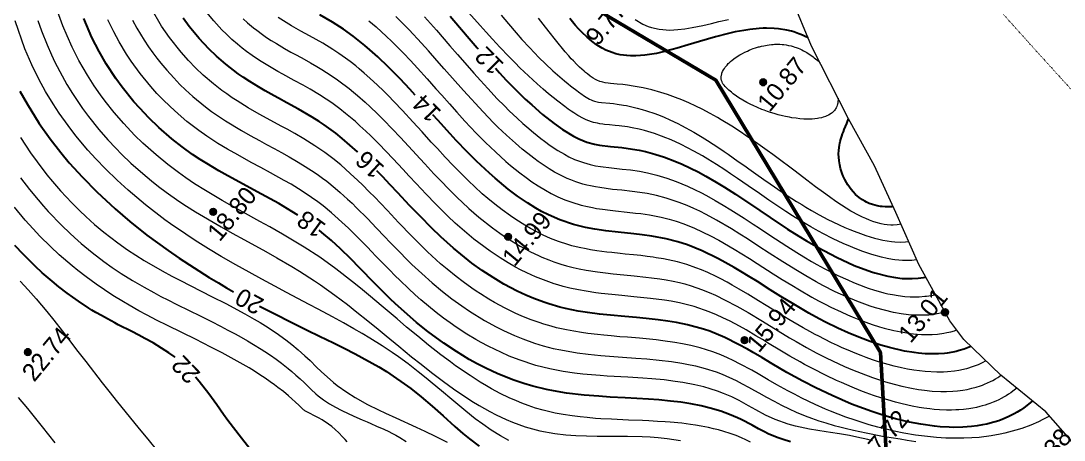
# Model space of a CAD drawing. Header units: millimetres. Extents: x -2893842 to -949497, y -1203244 to 262218.
# Drawn here: x -2009970 to -1963523, y -170964 to -152274 of the extents above; entities that cross this region are included whole.
import ezdxf

# ---------------------------------------------------------------- set-up
doc = ezdxf.new("R2010")
doc.units = ezdxf.units.MM
doc.linetypes.add('g5_366', pattern=[0.85, 0.1, -0.75])
doc.layers.get('0').update_dxf_attribs({"lineweight": 5})
for name, color, linetype in [('!!!_ Размеры', 7, 'Continuous'), ('10_Границы покрытий и угодий', 253, 'Continuous'), ('12_Рельеф', 253, 'Continuous'), ('19_Горизонтали', 253, 'Continuous'), ('61_Отметки высоты поверхности', 253, 'Continuous'), ('65_Границы', 253, 'Continuous')]:
    doc.layers.add(name, color=color, linetype=linetype)
doc.styles.add('LIKE17', font='d431.shx')
doc.styles.add('LIKE36', font='pragmai.shx')
doc.linetypes.add('g5_332', pattern='A,0.001,[18,GUGK_2005.shx,S=10,R=180,X=0,Y=0],0.5', length=0.501)

# ---------------------------------------------------------------- blocks, each defined once
blk = doc.blocks.new('g5_330')
blk.add_hatch(color=0).paths.add_polyline_path([(-0.15, 0, 1), (0.15, 0, 1)])
at = {"color": 0}
blk.add_circle((0, 0), 0.15, dxfattribs=at)
blk = doc.blocks.new('Топо_07.04.17')
at = {"layer": '10_Границы покрытий и угодий', "linetype": 'g5_366', "lineweight": 20}
blk.add_lwpolyline([(-39075, -39125), (-41204, -36173), (-43251, -33288), (-45067, -30567), (-47735, -25926), (-48663, -24000), (-49783, -21495), (-50744, -19299), (-51681, -17238), (-52427, -15708), (-53365, -13959), (-54083, -12760), (-55073, -11290), (-56132, -9893), (-57199, -8613), (-58444, -7230), (-59278, -6352), (-60297, -5317), (-61948, -3693), (-65061, -674), (-66606, 875), (-68543, 2883)], dxfattribs=at)
at = {"layer": '12_Рельеф', "linetype": 'g5_332', "lineweight": 20}
blk.add_lwpolyline([(-41236, -54300), (-41528, -53715), (-42472, -52365), (-44273, -50523), (-45742, -48757), (-46265, -47862), (-47354, -45214), (-48103, -42796), (-48823, -40619), (-49722, -38399), (-51007, -34993), (-51632, -32784), (-52912, -28433), (-54042, -25831), (-54983, -24124), (-56829, -21398), (-58140, -19774), (-61909, -15932), (-67549, -11496), (-70927, -9212), (-81478, -1949), (-86397, 2631), (-88688, 5313)], dxfattribs=at)
at = {"layer": '19_Горизонтали', "linetype": 'Continuous', "lineweight": 20}
for points in [[(-86648, -36869), (-86312, -37430), (-85989, -37928), (-85785, -38225), (-85594, -38492), (-85067, -39179), (-84755, -39555), (-84563, -39776), (-84294, -40073), (-83853, -40532), (-83384, -40984), (-83046, -41288), (-82682, -41599), (-82214, -41971), (-81734, -42329), (-81328, -42616), (-81036, -42817), (-80744, -43012), (-80379, -43252), (-79863, -43587), (-79405, -43881), (-78932, -44188), (-78557, -44436), (-78245, -44645), (-77976, -44831), (-77790, -44962), (-77433, -45221), (-77188, -45406), (-76862, -45662), (-76717, -45781), (-76489, -45974), (-76254, -46183), (-76040, -46382), (-75768, -46649), (-75620, -46804), (-75461, -46977), (-75289, -47173), (-75139, -47355), (-75033, -47485), (-74861, -47698), (-74681, -47903), (-74577, -48012), (-74371, -48207), (-74119, -48417), (-73865, -48606), (-73631, -48765), (-73321, -48962), (-72981, -49164), (-72753, -49295), (-72550, -49410), (-72386, -49504), (-72147, -49641), (-71845, -49821), (-71635, -49952), (-71510, -50034), (-71348, -50144), (-71176, -50269), (-70918, -50474)], [(-86453, -35080), (-86082, -35813), (-85843, -36243), (-85473, -36858), (-85263, -37183), (-84947, -37643), (-84511, -38230), (-84201, -38617), (-83955, -38909), (-83610, -39296), (-83246, -39680), (-82675, -40235), (-82277, -40592), (-81601, -41145), (-80856, -41696), (-80449, -41979), (-80123, -42199), (-79238, -42781), (-78770, -43087), (-78196, -43466), (-77411, -44008), (-77022, -44292), (-76783, -44474), (-76559, -44650), (-76127, -45009), (-75725, -45373), (-75491, -45601), (-75235, -45866), (-74967, -46166), (-74764, -46409), (-74504, -46731), (-74322, -46955), (-73838, -47496), (-73683, -47647), (-73291, -47996), (-72947, -48269), (-72435, -48636), (-71977, -48937), (-71683, -49120), (-71252, -49380), (-70400, -49886), (-70042, -50103), (-69604, -50378), (-69111, -50710)], [(-73536, -50196), (-73610, -50081), (-73706, -49942), (-73852, -49751), (-73992, -49585), (-74125, -49444), (-74259, -49314), (-74520, -49096), (-74678, -48982), (-74847, -48873), (-75055, -48741), (-75137, -48684), (-75193, -48642), (-75240, -48603), (-75267, -48578), (-75295, -48552), (-75374, -48465), (-75483, -48332), (-75613, -48178), (-75760, -48011), (-75894, -47865), (-76099, -47651), (-76319, -47434), (-76454, -47306), (-76631, -47144), (-76837, -46964), (-77052, -46782), (-77268, -46606), (-77497, -46426), (-78608, -45625), (-79079, -45310), (-79729, -44889), (-80265, -44545), (-80923, -44122), (-81318, -43864), (-81773, -43558), (-82083, -43344), (-82488, -43053), (-82726, -42876), (-83163, -42536), (-83846, -41956), (-84252, -41580), (-84590, -41250), (-84817, -41016), (-85324, -40464), (-85675, -40053), (-86088, -39536), (-86347, -39190), (-86656, -38756), (-87064, -38137)], [(-87186, -41436), (-86879, -41854), (-86570, -42295), (-86163, -42913), (-85896, -43336), (-85582, -43848), (-85333, -44262), (-85036, -44756), (-84689, -45331), (-84069, -46348), (-83773, -46827), (-83539, -47203), (-82669, -48572), (-82339, -49078), (-81964, -49648)], [(-86453, -48772), (-86931, -47994), (-87482, -47117), (-87842, -46578)], [(-66374, -50946), (-66722, -50696), (-67102, -50393), (-67447, -50093), (-67748, -49811), (-68129, -49436), (-68694, -48849), (-69104, -48413), (-69469, -48025), (-69718, -47766), (-70031, -47447), (-70443, -47047), (-70838, -46685), (-71096, -46459), (-71506, -46116), (-72008, -45715), (-72328, -45470), (-72661, -45221), (-73098, -44905), (-73554, -44582), (-74152, -44168), (-74520, -43916), (-75463, -43272), (-75941, -42944), (-76488, -42565), (-77019, -42191), (-77572, -41793), (-78170, -41349), (-78698, -40944), (-79241, -40510), (-79625, -40191), (-80250, -39647), (-80477, -39442), (-81261, -38685), (-81960, -37946), (-82394, -37450), (-82854, -36887), (-83226, -36401), (-83532, -35974), (-83989, -35286), (-84290, -34789), (-84620, -34194), (-84844, -33754), (-85113, -33169), (-85352, -32585), (-85589, -31912), (-85808, -31177), (-86104, -29888)], [(-85092, -29981), (-84982, -30462), (-84808, -31112), (-84666, -31575), (-84554, -31906), (-84304, -32559), (-84134, -32954), (-83928, -33393), (-83556, -34104), (-83335, -34486), (-82943, -35111), (-82596, -35613), (-82288, -36029), (-82063, -36317), (-81693, -36764), (-81223, -37289), (-80873, -37655), (-80594, -37931), (-80283, -38225), (-79762, -38687), (-79452, -38947), (-79088, -39239), (-78017, -40046), (-77567, -40370), (-77051, -40737), (-76169, -41362), (-75716, -41691), (-75099, -42151), (-74783, -42396), (-74167, -42900), (-73926, -43107), (-73332, -43644), (-72833, -44119), (-72448, -44497), (-72004, -44945), (-71596, -45362), (-71273, -45695), (-70763, -46222), (-70250, -46746), (-69871, -47127), (-69450, -47541), (-69450, -47541), (-68960, -48006), (-68556, -48374), (-67805, -49011), (-67506, -49245), (-67062, -49568), (-66803, -49743), (-66390, -49999), (-66114, -50156), (-65586, -50420), (-65586, -50420), (-64949, -50675), (-64949, -50675), (-64304, -50869), (-63819, -50980), (-63386, -51060), (-62912, -51134), (-62437, -51196), (-61721, -51280), (-61108, -51352), (-60450, -51440), (-60099, -51496), (-59744, -51561), (-59358, -51645), (-58771, -51807)], [(-55692, -52228), (-55878, -52108), (-56067, -51995), (-56296, -51870), (-56544, -51746), (-56809, -51626), (-57038, -51532), (-57252, -51451), (-57480, -51371), (-57786, -51274), (-58032, -51203), (-58258, -51144), (-58633, -51053), (-59143, -50946), (-59364, -50903), (-59695, -50844), (-60081, -50780), (-60356, -50736), (-60978, -50639), (-61723, -50522), (-62191, -50442), (-62427, -50399), (-62788, -50327), (-63103, -50259), (-63450, -50175), (-63844, -50068), (-64191, -49961), (-64698, -49778), (-65028, -49640), (-65342, -49493), (-65611, -49356), (-65840, -49230), (-66140, -49054), (-66519, -48813), (-66877, -48566), (-67091, -48410), (-67342, -48219), (-67762, -47879), (-68352, -47365), (-68563, -47172), (-68943, -46811), (-69439, -46320), (-69879, -45870), (-70322, -45407), (-70701, -45004), (-71261, -44409), (-71849, -43788), (-72172, -43454), (-72490, -43132), (-73167, -42473), (-73819, -41883), (-74458, -41351), (-75353, -40668), (-75875, -40290), (-76293, -39993), (-77010, -39486), (-77434, -39183), (-77853, -38877), (-78535, -38358), (-78981, -37998), (-79340, -37693), (-79640, -37424), (-80071, -37014), (-80539, -36531), (-81066, -35937), (-81391, -35539), (-81817, -34973), (-82183, -34440), (-82525, -33892), (-82701, -33588), (-82936, -33154), (-83181, -32658), (-83486, -31953), (-83715, -31336), (-83882, -30813), (-84013, -30345), (-84174, -29673)], [(-50286, -52781), (-50489, -52702), (-50958, -52537), (-51272, -52438), (-51704, -52313), (-52095, -52206), (-52297, -52152), (-53016, -51951), (-53210, -51892), (-53620, -51752), (-53933, -51628), (-54485, -51357), (-54889, -51107), (-55295, -50824), (-55599, -50605), (-55787, -50471), (-55980, -50337), (-56295, -50133), (-56638, -49936), (-56889, -49808), (-57205, -49663), (-57471, -49553), (-57858, -49412), (-58381, -49250), (-58714, -49160), (-59193, -49045), (-59739, -48932), (-60134, -48857), (-60787, -48743), (-61696, -48586), (-62000, -48530), (-62380, -48457), (-62760, -48377), (-63123, -48293), (-63623, -48163), (-64194, -47984), (-64802, -47754), (-64802, -47754), (-65512, -47427), (-65932, -47205), (-66289, -46997), (-66522, -46853), (-66816, -46661), (-67101, -46464), (-67324, -46302), (-67691, -46019), (-68130, -45657), (-68379, -45438), (-68647, -45193), (-68943, -44908), (-69254, -44594), (-69552, -44279), (-69779, -44027), (-70049, -43716), (-70380, -43318), (-70579, -43070), (-70784, -42810), (-71192, -42280), (-71309, -42128), (-71505, -41872), (-71641, -41695), (-71842, -41435), (-72012, -41218), (-72251, -40919), (-72398, -40740), (-72659, -40431), (-72934, -40119), (-73076, -39966), (-73407, -39626), (-73627, -39415), (-73877, -39189), (-74260, -38865), (-74719, -38506), (-74999, -38298), (-75567, -37892), (-75976, -37607), (-76369, -37335), (-76927, -36941), (-77353, -36630), (-77750, -36326), (-78202, -35955), (-78532, -35662), (-79008, -35202), (-79363, -34825), (-79681, -34459), (-79960, -34114), (-80192, -33808), (-80430, -33473), (-80838, -32839), (-81168, -32255), (-81343, -31915), (-81611, -31331), (-81797, -30867), (-81995, -30302)], [(-80909, -30438), (-80756, -30817), (-80498, -31378), (-80334, -31699), (-80175, -31987), (-80025, -32243), (-79869, -32495), (-79644, -32834), (-79376, -33208), (-79133, -33524), (-78915, -33790), (-78618, -34128), (-78110, -34651), (-77869, -34878), (-77714, -35018), (-77302, -35367), (-77302, -35367), (-76643, -35875), (-76287, -36133), (-75901, -36406), (-75601, -36615), (-75292, -36831), (-74981, -37049), (-74660, -37280), (-74358, -37505), (-74108, -37697), (-73747, -37990), (-73509, -38194), (-73295, -38389), (-73123, -38554), (-72789, -38893), (-72583, -39116), (-72294, -39443), (-72115, -39654), (-71937, -39870), (-71513, -40403), (-71154, -40871), (-70843, -41282), (-70620, -41575), (-70238, -42074), (-69995, -42383), (-69771, -42661), (-69387, -43118), (-68972, -43583), (-68562, -44011), (-68183, -44381), (-67779, -44749), (-67465, -45018), (-66847, -45504), (-66362, -45847), (-66054, -46047), (-65599, -46321), (-65236, -46519), (-64752, -46756), (-64377, -46920), (-63943, -47087), (-63622, -47197), (-62912, -47402), (-62431, -47519), (-61878, -47639), (-60920, -47823), (-60336, -47933), (-59857, -48026), (-59316, -48140), (-58782, -48267), (-58332, -48390), (-58112, -48457), (-57739, -48581), (-57331, -48737), (-56855, -48952), (-56596, -49085), (-56019, -49431), (-55760, -49604), (-55497, -49786), (-55248, -49965), (-55079, -50087), (-54752, -50323), (-54444, -50541), (-54444, -50541), (-54135, -50750), (-53818, -50951), (-53514, -51130), (-53140, -51335), (-52863, -51476), (-52552, -51625), (-52254, -51759), (-51902, -51908), (-51666, -52002), (-51428, -52093), (-51070, -52223), (-50530, -52405), (-49825, -52622), (-49442, -52733), (-49054, -52842), (-48747, -52925), (-48374, -53025)], [(-42325, -52576), (-42637, -52697), (-42852, -52772), (-43206, -52879), (-43621, -52981), (-43893, -53035), (-44395, -53109), (-44611, -53131), (-45009, -53158), (-45554, -53165), (-45878, -53155), (-46229, -53132), (-47026, -53036), (-47434, -52965), (-48354, -52752), (-48858, -52606), (-49274, -52470), (-49985, -52207), (-50350, -52058), (-50948, -51790), (-51349, -51596), (-51995, -51257), (-52201, -51142), (-52646, -50882), (-53200, -50537), (-53508, -50333), (-53786, -50143), (-54232, -49823), (-54597, -49554), (-55005, -49251), (-55270, -49057), (-55750, -48720), (-56040, -48528), (-56277, -48380), (-56556, -48218), (-56898, -48038), (-57439, -47797), (-57839, -47648), (-58198, -47531), (-58535, -47433), (-59062, -47297), (-59347, -47231), (-60085, -47074), (-60600, -46971), (-60942, -46904), (-61312, -46829), (-61635, -46761), (-61924, -46698), (-62339, -46600), (-62618, -46528), (-62944, -46437), (-63267, -46337), (-63691, -46190), (-63922, -46101), (-64241, -45966), (-64432, -45879), (-64778, -45709), (-65169, -45498), (-65446, -45335), (-65871, -45065), (-66305, -44761), (-66540, -44586), (-66888, -44310), (-67063, -44164), (-67237, -44014), (-67595, -43690), (-67882, -43415), (-68241, -43050), (-68499, -42773), (-69021, -42175), (-69296, -41840), (-69637, -41409), (-70150, -40736), (-70585, -40157), (-70859, -39793), (-71084, -39498), (-71295, -39227), (-71564, -38889), (-71746, -38668), (-72042, -38321), (-72424, -37900), (-72742, -37575), (-73061, -37271), (-73470, -36916), (-73925, -36555), (-74290, -36283), (-74613, -36051), (-74862, -35875), (-75285, -35579), (-75770, -35236), (-76230, -34898), (-76690, -34539), (-76886, -34376), (-77108, -34183), (-77303, -34005), (-77651, -33664), (-78054, -33229), (-78362, -32863), (-78632, -32514), (-78922, -32104), (-79364, -31389), (-79649, -30852), (-80020, -30009)], [(-43637, -51174), (-43707, -51219), (-43833, -51296), (-43932, -51351), (-44034, -51404), (-44151, -51461), (-44237, -51499), (-44378, -51558), (-44488, -51598), (-44635, -51647), (-44753, -51682), (-44910, -51723), (-45003, -51744), (-45126, -51768), (-45262, -51792), (-45364, -51806), (-45519, -51824), (-45685, -51837), (-45862, -51846), (-46105, -51848), (-46304, -51842), (-46440, -51834), (-46631, -51818), (-46852, -51792), (-47164, -51744), (-47397, -51700), (-47595, -51656), (-47845, -51594), (-48053, -51537), (-48356, -51445), (-48543, -51383), (-48847, -51275), (-49079, -51186), (-49405, -51053), (-49655, -50943), (-50013, -50777), (-50330, -50621), (-50545, -50510), (-50918, -50309), (-51369, -50051), (-51576, -49928), (-52010, -49657), (-52578, -49284), (-52903, -49059), (-53086, -48928), (-53512, -48617), (-53933, -48299), (-54363, -47968), (-54644, -47752), (-54915, -47545), (-55320, -47242), (-55594, -47045), (-55985, -46776), (-56291, -46579), (-56547, -46425), (-56867, -46246), (-57501, -45943), (-58135, -45706), (-58491, -45596), (-58787, -45513), (-59388, -45364), (-60117, -45204), (-60646, -45093), (-61082, -44999), (-61553, -44891), (-61783, -44835), (-62203, -44723), (-62540, -44623), (-62902, -44503), (-63187, -44396), (-63422, -44300), (-63584, -44230), (-63925, -44067), (-64365, -43831), (-64733, -43611), (-64998, -43439), (-65208, -43295), (-65510, -43074), (-65841, -42814), (-66244, -42472), (-66705, -42046), (-66906, -41847), (-67184, -41560), (-67650, -41044), (-67943, -40699), (-68201, -40382), (-68425, -40098), (-68794, -39616), (-69175, -39106), (-69446, -38736), (-69696, -38396), (-70074, -37885), (-70638, -37148), (-70946, -36765), (-71140, -36531), (-71375, -36259), (-71557, -36055), (-71750, -35846), (-71948, -35642), (-72180, -35413), (-72512, -35105), (-72734, -34913), (-73013, -34686), (-73402, -34389), (-73688, -34181), (-74058, -33918), (-74531, -33584), (-74733, -33439), (-75082, -33181), (-75492, -32860), (-75787, -32611), (-76026, -32394), (-76200, -32225), (-76385, -32036), (-76606, -31795), (-76823, -31540), (-77002, -31316), (-77315, -30886), (-77578, -30479)], [(-76005, -30938), (-75829, -31139), (-75588, -31392), (-75464, -31515), (-75232, -31732), (-75062, -31880), (-74880, -32031), (-74662, -32204), (-74321, -32460), (-74058, -32651), (-73891, -32770), (-73613, -32966), (-73250, -33225), (-72991, -33414), (-72784, -33571), (-72581, -33731), (-72193, -34059), (-71972, -34260), (-71767, -34455), (-71669, -34552), (-71493, -34732), (-71326, -34909), (-71024, -35242), (-70827, -35471), (-70535, -35822), (-70292, -36126), (-69645, -36978), (-69177, -37618), (-68880, -38026), (-68699, -38276), (-68346, -38754), (-68090, -39095), (-67751, -39534), (-67418, -39947), (-67239, -40161), (-66970, -40471), (-66580, -40897), (-66031, -41444), (-65728, -41721), (-65452, -41959), (-65255, -42120), (-65075, -42260), (-64896, -42395), (-64663, -42561), (-64458, -42699), (-64127, -42906), (-63985, -42989), (-63696, -43148), (-63487, -43254), (-63191, -43392), (-62936, -43499), (-62663, -43603), (-62394, -43696), (-62100, -43787), (-61598, -43925), (-61259, -44008), (-60924, -44085), (-60459, -44186), (-59997, -44286), (-59489, -44398), (-59237, -44458), (-58887, -44546), (-58606, -44624), (-58301, -44718), (-58023, -44812), (-57802, -44895), (-57531, -45009), (-57092, -45218), (-56768, -45394), (-56501, -45550), (-56089, -45812), (-55608, -46145), (-55148, -46484), (-54558, -46937), (-53913, -47441), (-53440, -47804), (-53169, -48007), (-52737, -48321), (-52331, -48603), (-51918, -48877), (-51648, -49048), (-51145, -49353), (-50809, -49544), (-50451, -49738), (-49966, -49983), (-49420, -50232), (-49044, -50388), (-48714, -50511), (-48291, -50652), (-47998, -50738), (-47729, -50807), (-47399, -50878), (-47018, -50941), (-46770, -50970), (-46490, -50991), (-46273, -50997), (-46032, -50993), (-45841, -50981), (-45623, -50958), (-45432, -50929), (-45236, -50889), (-45146, -50868), (-45042, -50840), (-44902, -50797), (-44770, -50751), (-44664, -50710), (-44534, -50655), (-44426, -50603), (-44375, -50578), (-44273, -50523)], [(-44867, -49809), (-45048, -49881), (-45234, -49942), (-45464, -50004), (-45771, -50062), (-46118, -50099), (-46311, -50108), (-46625, -50105), (-46798, -50096), (-47095, -50067), (-47614, -49981), (-48096, -49866), (-48382, -49783), (-48631, -49702), (-48948, -49589), (-49205, -49489), (-49620, -49311), (-49882, -49190), (-50140, -49064), (-50357, -48954), (-50608, -48820), (-50906, -48654), (-51159, -48507), (-51358, -48387), (-51602, -48236), (-51900, -48044), (-52136, -47886), (-52281, -47788), (-52511, -47627), (-52791, -47426), (-53379, -46984), (-53731, -46712), (-54063, -46451), (-54308, -46257), (-54624, -46007), (-55057, -45669), (-55420, -45394), (-55704, -45185), (-55918, -45034), (-56213, -44834), (-56380, -44725), (-56728, -44510), (-56997, -44357), (-57231, -44233), (-57613, -44049), (-58009, -43884), (-58612, -43679), (-58930, -43589), (-59065, -43553), (-59333, -43486), (-59610, -43421), (-59927, -43351), (-60292, -43271), (-60509, -43224), (-60866, -43144), (-61093, -43091), (-61524, -42983), (-61804, -42905), (-61995, -42848), (-62289, -42751), (-62599, -42636), (-62783, -42561), (-63177, -42379), (-63506, -42205), (-63827, -42016), (-64112, -41832), (-64343, -41671), (-64585, -41491), (-64958, -41193), (-65170, -41010), (-65513, -40697), (-65800, -40416), (-66079, -40128), (-66306, -39881), (-66618, -39526), (-66836, -39266), (-67142, -38888), (-67451, -38490), (-67763, -38075), (-68068, -37661), (-68301, -37339), (-68654, -36847), (-69012, -36351), (-69421, -35792), (-69755, -35350), (-69962, -35083), (-70164, -34830), (-70401, -34542), (-70696, -34198), (-70920, -33950), (-71123, -33733), (-71261, -33591), (-71488, -33367), (-71673, -33192), (-71941, -32951), (-72186, -32744), (-72599, -32423), (-73156, -32021), (-73513, -31767), (-73902, -31485), (-74444, -31056)], [(-70454, -31652), (-70160, -31967), (-69748, -32438), (-69560, -32665), (-69082, -33270), (-68819, -33619), (-68537, -34003), (-68167, -34520), (-67830, -34999), (-67605, -35320), (-67311, -35738), (-67023, -36144), (-66708, -36579), (-66269, -37165), (-65905, -37628), (-65514, -38101), (-65095, -38573), (-64913, -38768), (-64534, -39152), (-64290, -39383), (-64048, -39600), (-63801, -39807), (-63492, -40046), (-63253, -40215), (-62974, -40395), (-62678, -40567), (-62394, -40712), (-61994, -40884), (-61717, -40984), (-61504, -41053), (-61329, -41104), (-61066, -41176), (-60727, -41259), (-60497, -41312), (-59992, -41424), (-59619, -41508), (-59398, -41561), (-59014, -41661), (-58795, -41725), (-58504, -41821), (-58165, -41950), (-57868, -42077), (-57543, -42232), (-57093, -42475), (-56416, -42895), (-56070, -43133), (-55438, -43600), (-55129, -43841), (-54806, -44099), (-54490, -44354), (-53837, -44886), (-53471, -45180), (-53074, -45493), (-52760, -45734), (-52243, -46116), (-51968, -46310), (-51688, -46500), (-51453, -46654), (-51029, -46919), (-50761, -47077), (-50567, -47188), (-50285, -47341), (-49989, -47493), (-49709, -47627), (-49403, -47765), (-49209, -47846), (-48788, -48005), (-48475, -48108), (-48059, -48223), (-47804, -48280), (-47580, -48320), (-47378, -48349), (-47111, -48374), (-46875, -48383), (-46584, -48377), (-46447, -48367), (-46269, -48345), (-46110, -48318), (-46013, -48294)], [(-46432, -47457), (-46639, -47479), (-47019, -47497), (-47168, -47495), (-47371, -47483), (-47567, -47463), (-47816, -47427), (-48061, -47379), (-48380, -47301), (-48710, -47202), (-49099, -47064), (-49487, -46905), (-49705, -46807), (-50274, -46523), (-50737, -46264), (-51182, -45993), (-51703, -45650), (-51981, -45456), (-52401, -45150), (-52756, -44880), (-53352, -44408), (-53909, -43952), (-54331, -43603), (-54804, -43214), (-55111, -42965), (-55454, -42694), (-56072, -42230), (-56501, -41931), (-56777, -41751), (-57020, -41601), (-57299, -41439), (-57640, -41257), (-58188, -41001), (-58607, -40837), (-59008, -40706), (-59327, -40617), (-59669, -40534), (-60122, -40432), (-60526, -40342), (-61082, -40203), (-61269, -40150), (-61486, -40081), (-61639, -40027), (-61815, -39959), (-62102, -39831), (-62322, -39718), (-62480, -39629), (-62669, -39513), (-62842, -39398), (-62997, -39287), (-63218, -39119), (-63432, -38944), (-63675, -38731), (-63853, -38567), (-64094, -38333), (-64316, -38107), (-64587, -37817), (-64941, -37418), (-65279, -37012), (-65452, -36797), (-65861, -36267), (-66623, -35217), (-67359, -34159), (-67640, -33754), (-67965, -33291), (-68243, -32903), (-68720, -32260), (-68903, -32022), (-69244, -31596)], [(-67979, -31758), (-67511, -32417), (-66993, -33168), (-66701, -33594), (-66423, -34000), (-66080, -34495), (-65822, -34861), (-65538, -35254), (-65167, -35751), (-64888, -36108), (-64699, -36342), (-64389, -36713), (-64159, -36975), (-64000, -37150), (-63732, -37434), (-63432, -37735), (-63292, -37869), (-63057, -38084), (-62748, -38345), (-62476, -38550), (-62290, -38677), (-62050, -38824), (-61677, -39014), (-61394, -39128), (-61155, -39209), (-60939, -39272), (-60456, -39392), (-59990, -39495), (-59631, -39576), (-59232, -39680), (-58892, -39786), (-58498, -39930), (-58064, -40116), (-57670, -40310), (-57187, -40580), (-56875, -40771), (-56626, -40933), (-56390, -41094), (-56033, -41350), (-55707, -41595), (-55392, -41842), (-54846, -42285), (-54479, -42590), (-54224, -42804), (-53837, -43130), (-53565, -43357), (-53102, -43739), (-52691, -44068), (-52400, -44294), (-52081, -44534), (-51861, -44695), (-51555, -44911), (-51256, -45113), (-50989, -45286), (-50576, -45537), (-50331, -45677), (-50079, -45814), (-49825, -45942), (-49706, -46000), (-49445, -46118), (-49290, -46185), (-49039, -46283), (-48865, -46345), (-48668, -46410), (-48416, -46482), (-48128, -46550), (-47895, -46592), (-47693, -46619), (-47502, -46636), (-47251, -46646), (-47168, -46645), (-46770, -46634)], [(-47425, -44985), (-47633, -44991), (-47784, -44984), (-47936, -44969), (-48055, -44952), (-48221, -44922), (-48385, -44884), (-48494, -44856), (-48716, -44789), (-48965, -44702), (-49385, -44530), (-49762, -44352), (-50093, -44179), (-50289, -44071), (-50590, -43897), (-51009, -43639), (-51441, -43353), (-51739, -43144), (-51938, -42998), (-52404, -42645), (-52697, -42413), (-52969, -42191), (-53299, -41915), (-53666, -41601), (-54046, -41270), (-54499, -40873), (-54934, -40494), (-55228, -40240), (-55458, -40046), (-55795, -39768), (-56149, -39487), (-56370, -39317), (-56733, -39053), (-57254, -38704), (-57532, -38534), (-57753, -38407), (-57899, -38327), (-58094, -38226), (-58387, -38085), (-58675, -37959), (-58813, -37903), (-59036, -37819), (-59345, -37716), (-59550, -37655), (-59912, -37563), (-60088, -37525), (-60330, -37474), (-60545, -37427), (-60630, -37406), (-60755, -37372), (-60850, -37344), (-60947, -37312), (-61026, -37283), (-61109, -37249), (-61228, -37194), (-61342, -37132), (-61456, -37063), (-61691, -36896), (-61850, -36767), (-61954, -36678), (-62078, -36567), (-62220, -36435), (-62501, -36166), (-62869, -35793), (-63083, -35565), (-63330, -35293), (-63674, -34896), (-64007, -34493), (-64196, -34258), (-64444, -33940), (-64790, -33484), (-65077, -33095), (-65326, -32750), (-65560, -32423), (-66004, -31795)], [(-64573, -32073), (-64295, -32492), (-63997, -32930), (-63776, -33246), (-63489, -33642), (-63287, -33911), (-63113, -34135), (-62858, -34452), (-62562, -34802), (-62386, -35000), (-62106, -35301), (-61961, -35450), (-61858, -35552), (-61755, -35653), (-61664, -35740), (-61490, -35901), (-61447, -35941), (-61301, -36068), (-61229, -36126), (-61153, -36184), (-61086, -36230), (-61024, -36269), (-60968, -36300), (-60882, -36342), (-60818, -36367), (-60700, -36407), (-60575, -36440), (-60214, -36516), (-60050, -36551), (-59882, -36592), (-59621, -36663), (-59477, -36707), (-59027, -36864), (-58817, -36948), (-58618, -37034), (-58271, -37199), (-58042, -37318), (-57881, -37407), (-57639, -37548), (-57300, -37760), (-57148, -37860), (-56645, -38217), (-56302, -38478), (-56081, -38653), (-55848, -38844), (-55616, -39039), (-55400, -39224), (-55229, -39372), (-54820, -39734), (-54559, -39967), (-54392, -40118), (-54111, -40369), (-53783, -40662), (-53527, -40889), (-53340, -41052), (-53079, -41277), (-52823, -41492), (-52439, -41805), (-52231, -41969), (-52060, -42102), (-51831, -42274), (-51516, -42501), (-51330, -42629), (-51142, -42756), (-50935, -42890), (-50671, -43054), (-50434, -43194), (-50225, -43312), (-50043, -43410), (-49774, -43548), (-49556, -43654), (-49364, -43740), (-49176, -43819), (-48987, -43892), (-48816, -43952), (-48633, -44008), (-48443, -44058), (-48294, -44090), (-48055, -44126), (-47833, -44141), (-47687, -44140)], [(-47936, -43337), (-48112, -43347), (-48289, -43339), (-48395, -43326), (-48556, -43295), (-48685, -43261), (-48818, -43219), (-49025, -43138), (-49176, -43068), (-49315, -42997), (-49467, -42912), (-49599, -42832), (-49740, -42741), (-50085, -42498), (-50470, -42194), (-50707, -41994), (-50969, -41764), (-51210, -41545), (-51526, -41249), (-51882, -40912), (-52359, -40457), (-52629, -40202), (-52882, -39963), (-53263, -39607), (-53485, -39402), (-53865, -39057), (-54376, -38610), (-54535, -38474), (-54928, -38150), (-55362, -37810), (-55518, -37694), (-55828, -37470), (-56156, -37246), (-56423, -37074), (-56707, -36901), (-57010, -36729), (-57278, -36587), (-57611, -36424), (-57903, -36293), (-58285, -36138), (-58661, -36004), (-59098, -35870), (-59335, -35807), (-59535, -35759), (-59791, -35704), (-60080, -35646), (-60189, -35620), (-60311, -35587), (-60409, -35554), (-60473, -35529), (-60547, -35496), (-60670, -35426), (-60728, -35386), (-60814, -35319), (-60936, -35217), (-61053, -35108), (-61129, -35033), (-61191, -34969), (-61368, -34769), (-61474, -34641), (-61611, -34461), (-61690, -34352), (-61788, -34212), (-61924, -34010), (-62292, -33438), (-62535, -33048), (-62757, -32684), (-62935, -32388)], [(-58664, -32936), (-58355, -33172), (-58123, -33307), (-57979, -33375), (-57979, -33375), (-57661, -33485), (-57192, -33573), (-56825, -33597), (-56520, -33596), (-56189, -33580), (-55698, -33535), (-55311, -33491), (-54977, -33449), (-54542, -33397)], [(-50088, -37430), (-50097, -37517), (-50097, -37517), (-50111, -37590), (-50118, -37619), (-50127, -37654), (-50140, -37694), (-50150, -37720), (-50162, -37749), (-50186, -37798), (-50203, -37830), (-50219, -37855), (-50247, -37893), (-50247, -37893), (-50277, -37930), (-50314, -37968), (-50352, -38002), (-50352, -38002), (-50429, -38058), (-50455, -38074), (-50521, -38109), (-50599, -38143), (-50672, -38168), (-50735, -38185), (-50846, -38208), (-50919, -38219), (-51036, -38230), (-51100, -38233), (-51220, -38234), (-51341, -38229), (-51436, -38222), (-51537, -38212), (-51706, -38188), (-51878, -38156), (-52047, -38118), (-52226, -38071), (-52325, -38042), (-52506, -37984), (-52638, -37939), (-52818, -37871), (-52999, -37797), (-53146, -37732), (-53282, -37668), (-53423, -37598), (-53513, -37551), (-53699, -37449), (-53878, -37342), (-53979, -37279), (-54146, -37167), (-54306, -37051), (-54472, -36921), (-54571, -36836), (-54704, -36713), (-54779, -36638), (-54830, -36584), (-54873, -36537), (-54933, -36467), (-54981, -36407), (-55023, -36353), (-55062, -36296), (-55105, -36218), (-55118, -36187), (-55135, -36135), (-55149, -36068), (-55155, -36000), (-55153, -35950), (-55148, -35913), (-55127, -35825), (-55115, -35791), (-55098, -35751), (-55063, -35683), (-55014, -35608), (-54966, -35546), (-54928, -35503), (-54896, -35470), (-54834, -35411), (-54770, -35356), (-54727, -35322), (-54666, -35277), (-54589, -35225), (-54436, -35135), (-54359, -35094), (-54294, -35062), (-54214, -35025), (-54094, -34975), (-53988, -34935), (-53863, -34893), (-53783, -34869), (-53672, -34838), (-53592, -34818), (-53488, -34795), (-53346, -34769), (-53302, -34762), (-53220, -34751), (-53106, -34739), (-52951, -34728), (-52870, -34725), (-52770, -34725), (-52690, -34727), (-52623, -34731), (-52513, -34740), (-52441, -34749), (-52392, -34756), (-52296, -34773), (-52224, -34789), (-52109, -34818), (-52014, -34848), (-51900, -34888), (-51814, -34923), (-51745, -34954), (-51687, -34982), (-51598, -35028), (-51530, -35066), (-51450, -35115), (-51382, -35159), (-51317, -35204), (-51241, -35260), (-51105, -35371), (-51039, -35430), (-50987, -35479), (-50936, -35528), (-50889, -35577), (-50834, -35636), (-50709, -35783)]]:
    blk.add_lwpolyline(points, dxfattribs=at)
at = {"layer": '19_Горизонтали', "linetype": 'Continuous', "lineweight": 30}
for points in [[(-80716, -45594), (-80759, -45551), (-80977, -45352), (-81266, -45110), (-81619, -44840), (-81962, -44596), (-82204, -44430), (-82502, -44231), (-83067, -43857), (-83214, -43758), (-83520, -43548), (-83768, -43372), (-83993, -43204), (-84160, -43076), (-84281, -42980), (-84715, -42619), (-85172, -42206), (-85510, -41879), (-85780, -41602), (-86172, -41175), (-86454, -40847), (-86911, -40277), (-87239, -39834)], [(-86241, -33014), (-85994, -33618), (-85551, -34549), (-85152, -35277), (-84749, -35937), (-84418, -36437), (-83911, -37145), (-83341, -37872), (-82618, -38714), (-82037, -39339), (-81346, -40030), (-80492, -40822), (-80039, -41217), (-78813, -42216), (-78428, -42511), (-78094, -42761), (-77799, -42976)], [(-74576, -39902), (-74814, -39709), (-75358, -39297), (-76252, -38664), (-76991, -38154), (-77475, -37814), (-77845, -37546), (-78343, -37168), (-78614, -36951), (-78925, -36689), (-79352, -36300), (-79758, -35899), (-80281, -35326), (-80671, -34854), (-81030, -34378), (-81252, -34060), (-81695, -33362), (-81933, -32942), (-82288, -32243), (-82544, -31659), (-82789, -31010), (-83060, -30130)], [(-71598, -37418), (-71609, -37406), (-72229, -36727), (-72487, -36469), (-72957, -36039), (-73156, -35871), (-73444, -35641), (-74007, -35220), (-74501, -34869), (-74837, -34633), (-75026, -34499), (-75388, -34239), (-75666, -34032), (-76031, -33748), (-76298, -33527), (-76503, -33348), (-77004, -32865), (-77378, -32457), (-77679, -32094), (-78050, -31594), (-78428, -31009), (-78659, -30602)], [(-68775, -35180), (-68983, -34893), (-69360, -34387), (-69819, -33802), (-70243, -33294), (-70558, -32940), (-70760, -32724), (-71018, -32461), (-71228, -32257), (-71625, -31897), (-72064, -31537), (-72597, -31144)], [(-66839, -31860), (-66476, -32395), (-66028, -33060), (-65803, -33391), (-65764, -33446)], [(-51114, -34615), (-51233, -34536), (-51321, -34482), (-51410, -34431), (-51493, -34386), (-51566, -34350), (-51718, -34280), (-51815, -34240), (-52009, -34169), (-52375, -34067), (-52563, -34028), (-52895, -33981), (-53057, -33966), (-53232, -33955), (-53641, -33950), (-53917, -33960), (-54300, -33989), (-54604, -34023), (-55209, -34110), (-55927, -34234), (-56446, -34329), (-56952, -34417), (-57188, -34454), (-57599, -34510), (-57901, -34540), (-58098, -34554), (-58422, -34565), (-58608, -34562), (-58827, -34549), (-59060, -34522), (-59225, -34493), (-59503, -34422), (-59503, -34422), (-59693, -34354), (-59850, -34284), (-59850, -34284), (-60116, -34139), (-60116, -34139), (-60277, -34031), (-60405, -33934), (-60518, -33841), (-60694, -33679), (-60881, -33483), (-61077, -33250), (-61211, -33075), (-61345, -32885), (-61551, -32565)], [(-65096, -34394), (-64935, -34622), (-64673, -34973), (-64434, -35283), (-64201, -35576), (-63928, -35905), (-63675, -36197), (-63239, -36671), (-62770, -37137), (-62437, -37439), (-61987, -37792), (-61766, -37936), (-61425, -38117), (-61425, -38117), (-61096, -38247), (-60881, -38314), (-60392, -38436), (-59898, -38543), (-59430, -38659), (-59147, -38743), (-58869, -38837), (-58467, -38995), (-58063, -39177), (-57626, -39402), (-57311, -39582), (-56650, -40003), (-56334, -40225), (-55901, -40546), (-55562, -40811), (-55109, -41180), (-54116, -42020), (-53690, -42384), (-52983, -42977), (-52510, -43359), (-52200, -43601), (-51720, -43957), (-50960, -44477), (-50219, -44925), (-49481, -45299), (-49338, -45363), (-48782, -45575), (-48448, -45673), (-48152, -45740), (-48152, -45740), (-48027, -45762), (-47709, -45801), (-47456, -45812), (-47206, -45804), (-47113, -45799)], [(-45460, -49097), (-45767, -49180), (-45993, -49224), (-46128, -49244), (-46280, -49260), (-46546, -49274), (-46668, -49274), (-46926, -49264), (-47275, -49230), (-47521, -49192), (-47812, -49133), (-48005, -49087), (-48426, -48967), (-49065, -48740), (-49433, -48586), (-49897, -48371), (-50294, -48169), (-50818, -47879), (-51257, -47616), (-51770, -47288), (-52038, -47107), (-52459, -46810), (-53085, -46343), (-53612, -45933), (-54058, -45577), (-54580, -45158), (-54942, -44871), (-55196, -44673), (-55534, -44415), (-56032, -44056), (-56210, -43933), (-56871, -43516), (-57490, -43182), (-57891, -42998), (-58405, -42801), (-59013, -42616), (-59435, -42510), (-59804, -42425), (-60491, -42273), (-61027, -42149), (-61508, -42023), (-61905, -41901), (-62432, -41705), (-63002, -41434), (-63488, -41149), (-63772, -40961), (-64014, -40786), (-64358, -40517), (-64765, -40165), (-65132, -39818), (-65666, -39264), (-65890, -39014), (-66234, -38613), (-66402, -38408), (-66763, -37952), (-67187, -37391), (-67427, -37064), (-67900, -36405), (-68090, -36138)], [(-43010, -51815), (-43123, -51894), (-43427, -52082), (-43592, -52169), (-43735, -52237), (-43881, -52301), (-44170, -52408), (-44418, -52481), (-44599, -52526), (-44985, -52597), (-45139, -52616), (-45339, -52635), (-45581, -52648), (-45835, -52651), (-46217, -52636), (-46621, -52598), (-46819, -52571), (-47217, -52502), (-47466, -52450), (-48059, -52297), (-48549, -52144), (-48804, -52055), (-49164, -51919), (-49319, -51858), (-49662, -51714), (-50166, -51485), (-50524, -51310), (-51023, -51049), (-51442, -50816), (-51847, -50579), (-52523, -50158), (-53069, -49793), (-53727, -49324), (-54343, -48864), (-54770, -48540), (-55123, -48276), (-55359, -48103), (-55734, -47839), (-56300, -47471), (-56931, -47119), (-57199, -46990), (-57893, -46715), (-58358, -46566), (-58742, -46458), (-59166, -46352), (-59678, -46236), (-60107, -46145), (-60621, -46039), (-61242, -45909), (-61726, -45801), (-62248, -45671), (-62649, -45559), (-63203, -45380), (-63439, -45293), (-63909, -45099), (-64122, -45000), (-64548, -44784), (-64885, -44595), (-65247, -44373), (-65801, -43995), (-66250, -43653), (-66695, -43282), (-67117, -42899), (-67851, -42156), (-68363, -41578), (-68724, -41141), (-69159, -40586), (-69578, -40033), (-70038, -39415), (-70331, -39021), (-70631, -38623), (-70854, -38335)], [(-48196, -42515), (-48258, -42515), (-48382, -42509), (-48470, -42500), (-48557, -42487), (-48678, -42462), (-48761, -42442), (-48903, -42399), (-48993, -42366), (-49099, -42321), (-49240, -42250), (-49351, -42183), (-49421, -42135), (-49521, -42058), (-49658, -41934), (-49795, -41785), (-49886, -41666), (-49969, -41542), (-50031, -41437), (-50094, -41317), (-50143, -41210), (-50200, -41065), (-50250, -40913), (-50282, -40794), (-50311, -40656), (-50327, -40561), (-50348, -40391), (-50357, -40210), (-50354, -40053), (-50344, -39921), (-50319, -39745), (-50267, -39523), (-50238, -39434), (-50213, -39363), (-50175, -39268), (-50115, -39137), (-50066, -39037), (-50021, -38951), (-49970, -38856), (-49827, -38598), (-49783, -38517), (-49722, -38399)], [(-53911, -52418), (-54236, -52278), (-54492, -52155), (-54650, -52071), (-54835, -51964), (-55050, -51828), (-55275, -51674), (-55536, -51491), (-55994, -51180), (-56148, -51084), (-56485, -50895), (-56852, -50713), (-57304, -50521), (-57695, -50378), (-58139, -50237), (-58570, -50118), (-59022, -50009), (-59530, -49901), (-59979, -49816), (-61011, -49638), (-61676, -49527), (-62167, -49440), (-62805, -49316), (-63576, -49138), (-64154, -48975), (-64446, -48881), (-65033, -48664), (-65424, -48497), (-65888, -48276), (-66550, -47917), (-66994, -47646), (-67383, -47388), (-67712, -47154), (-68243, -46747), (-68762, -46312), (-69414, -45710), (-69865, -45257), (-70711, -44315), (-70897, -44091), (-71504, -43327), (-72104, -42551), (-72452, -42109), (-72858, -41612), (-73211, -41204), (-73597, -40791), (-73712, -40679)], [(-76719, -43740), (-76142, -44131), (-75350, -44652), (-74743, -45041), (-74226, -45368), (-73634, -45743), (-73186, -46032), (-72732, -46332), (-71753, -47029), (-71439, -47271), (-70438, -48146), (-70023, -48566), (-69588, -49038), (-69153, -49528), (-68685, -50054), (-68368, -50400), (-68104, -50675), (-67719, -51054)], [(-77726, -50247), (-78192, -49503), (-78704, -48649), (-78863, -48366), (-79116, -47904), (-79407, -47380), (-79769, -46776), (-79909, -46566)]]:
    blk.add_lwpolyline(points, dxfattribs=at)
at = {"layer": '65_Границы', "color": 1, "linetype": 'Continuous', "lineweight": 50}
blk.add_polyline3d([(-184159, 116945, 0), (-164841, 92507, 0), (-145751, 68348, 0), (-136895, 51727, -67200), (-137772, 51311, -67200), (-136096, 48162, -67200), (-135974, 48252, -67200), (-135384, 46834, -67200), (-127120, 23929, -67200), (-108110, 3237, -67200), (-72656, -22945, -67200), (-55400, -36031, -67200), (-49490, -48909, -67200), (-50198, -61668, -67200), (-42710, -66533, -67200), (-33064, -133395, -67200), (-33388, -150412, -67200)], dxfattribs=at)
at = {"layer": '61_Отметки высоты поверхности', "linetype": 'Continuous', "lineweight": 20, "xscale": 999.9999999999995, "yscale": 999.9999999999995, "zscale": 999.9999999999995, "rotation": 43.98139083737546}
for p in [(-53319, -36357, -67200), (-78300, -39335, -67200), (-65381, -41920, -67200), (-87206, -44615, -67200), (-46432, -47457, -67200), (-55444, -47683, -67200)]:
    blk.add_blockref('g5_330', p, dxfattribs=at)
at = {"layer": '19_Горизонтали', "linetype": 'Continuous', "lineweight": 15, "style": 'LIKE36'}
for s, rotation, p in [('12', 128.4353, (-64653, -34255, -67200)), ('14', 128.4353, (-67661, -36045, -67200)), ('16', 130.6761, (-70451, -38226, -67200)), ('18', 137.6248, (-73324, -40484, -67200)), ('20', 144.9032, (-76439, -43499, -67200)), ('22', 127.5912, (-79635, -46417, -67200))]:
    blk.add_text(s, height=800, rotation=rotation, dxfattribs=at).set_placement(p)
at = {"layer": '61_Отметки высоты поверхности', "linetype": 'Continuous', "lineweight": 15, "style": 'LIKE17'}
for s, p in [('9.77', (-60450, -33952, -67200)), ('10.87', (-53190, -37750, -67200)), ('18.80', (-78171, -40728, -67200)), ('14.99', (-65252, -43313, -67200)), ('22.74', (-87077, -46008, -67200)), ('15.94', (-54873, -48358, -67200)), ('13.01', (-48113, -48694, -67200)), ('17.72', (-50440, -53888, -67200)), ('16.38', (-43336, -55520, -67200))]:
    blk.add_text(s, height=800, rotation=43.9814, dxfattribs=at).set_placement(p)

msp = doc.modelspace()

# ---------------------------------------------------------------- linework, layer by layer
at = {"layer": '65_Границы', "color": 1, "linetype": 'Continuous', "lineweight": 50}
msp.add_polyline3d([(-2124204.57606, -17433.80252, 0), (-2102255.17766, -39539.20479, 0), (-2080564.27395, -61392.25713, 0), (-2069891.45722, -76909.7306, -67199.99998), (-2070716.2749, -77421.76163, -67199.99998), (-2068695.38027, -80361.36788, -67199.99998), (-2068584.45122, -80258.43711, -67199.99998), (-2067838.33745, -81600.75385, -67199.99998), (-2057046.15702, -103428.69104, -67199.99998), (-2035825.28193, -121846.03776, -67199.99998), (-1997646.15137, -143865.44942, -67199.99998), (-1979024.34828, -154923.35834, -67199.99998), (-1971700.92442, -167052.68078, -67199.99998), (-1970966.07003, -179810.93258, -67199.99998), (-1962977.70287, -183800.43006, -67199.99998), (-1945857.51876, -249149.45833, -67199.99998), (-1944261.29305, -266094.51553, -67199.99998)], dxfattribs=at)

# ---------------------------------------------------------------- block references
at = {"layer": '!!!_ Размеры', "color": 1, "lineweight": 0, "rotation": 6.471407436947433}
msp.add_blockref('Топо_07.04.17', (-1928038.79367, -112877.83782), dxfattribs=at)

doc.saveas('drawing.dxf')
